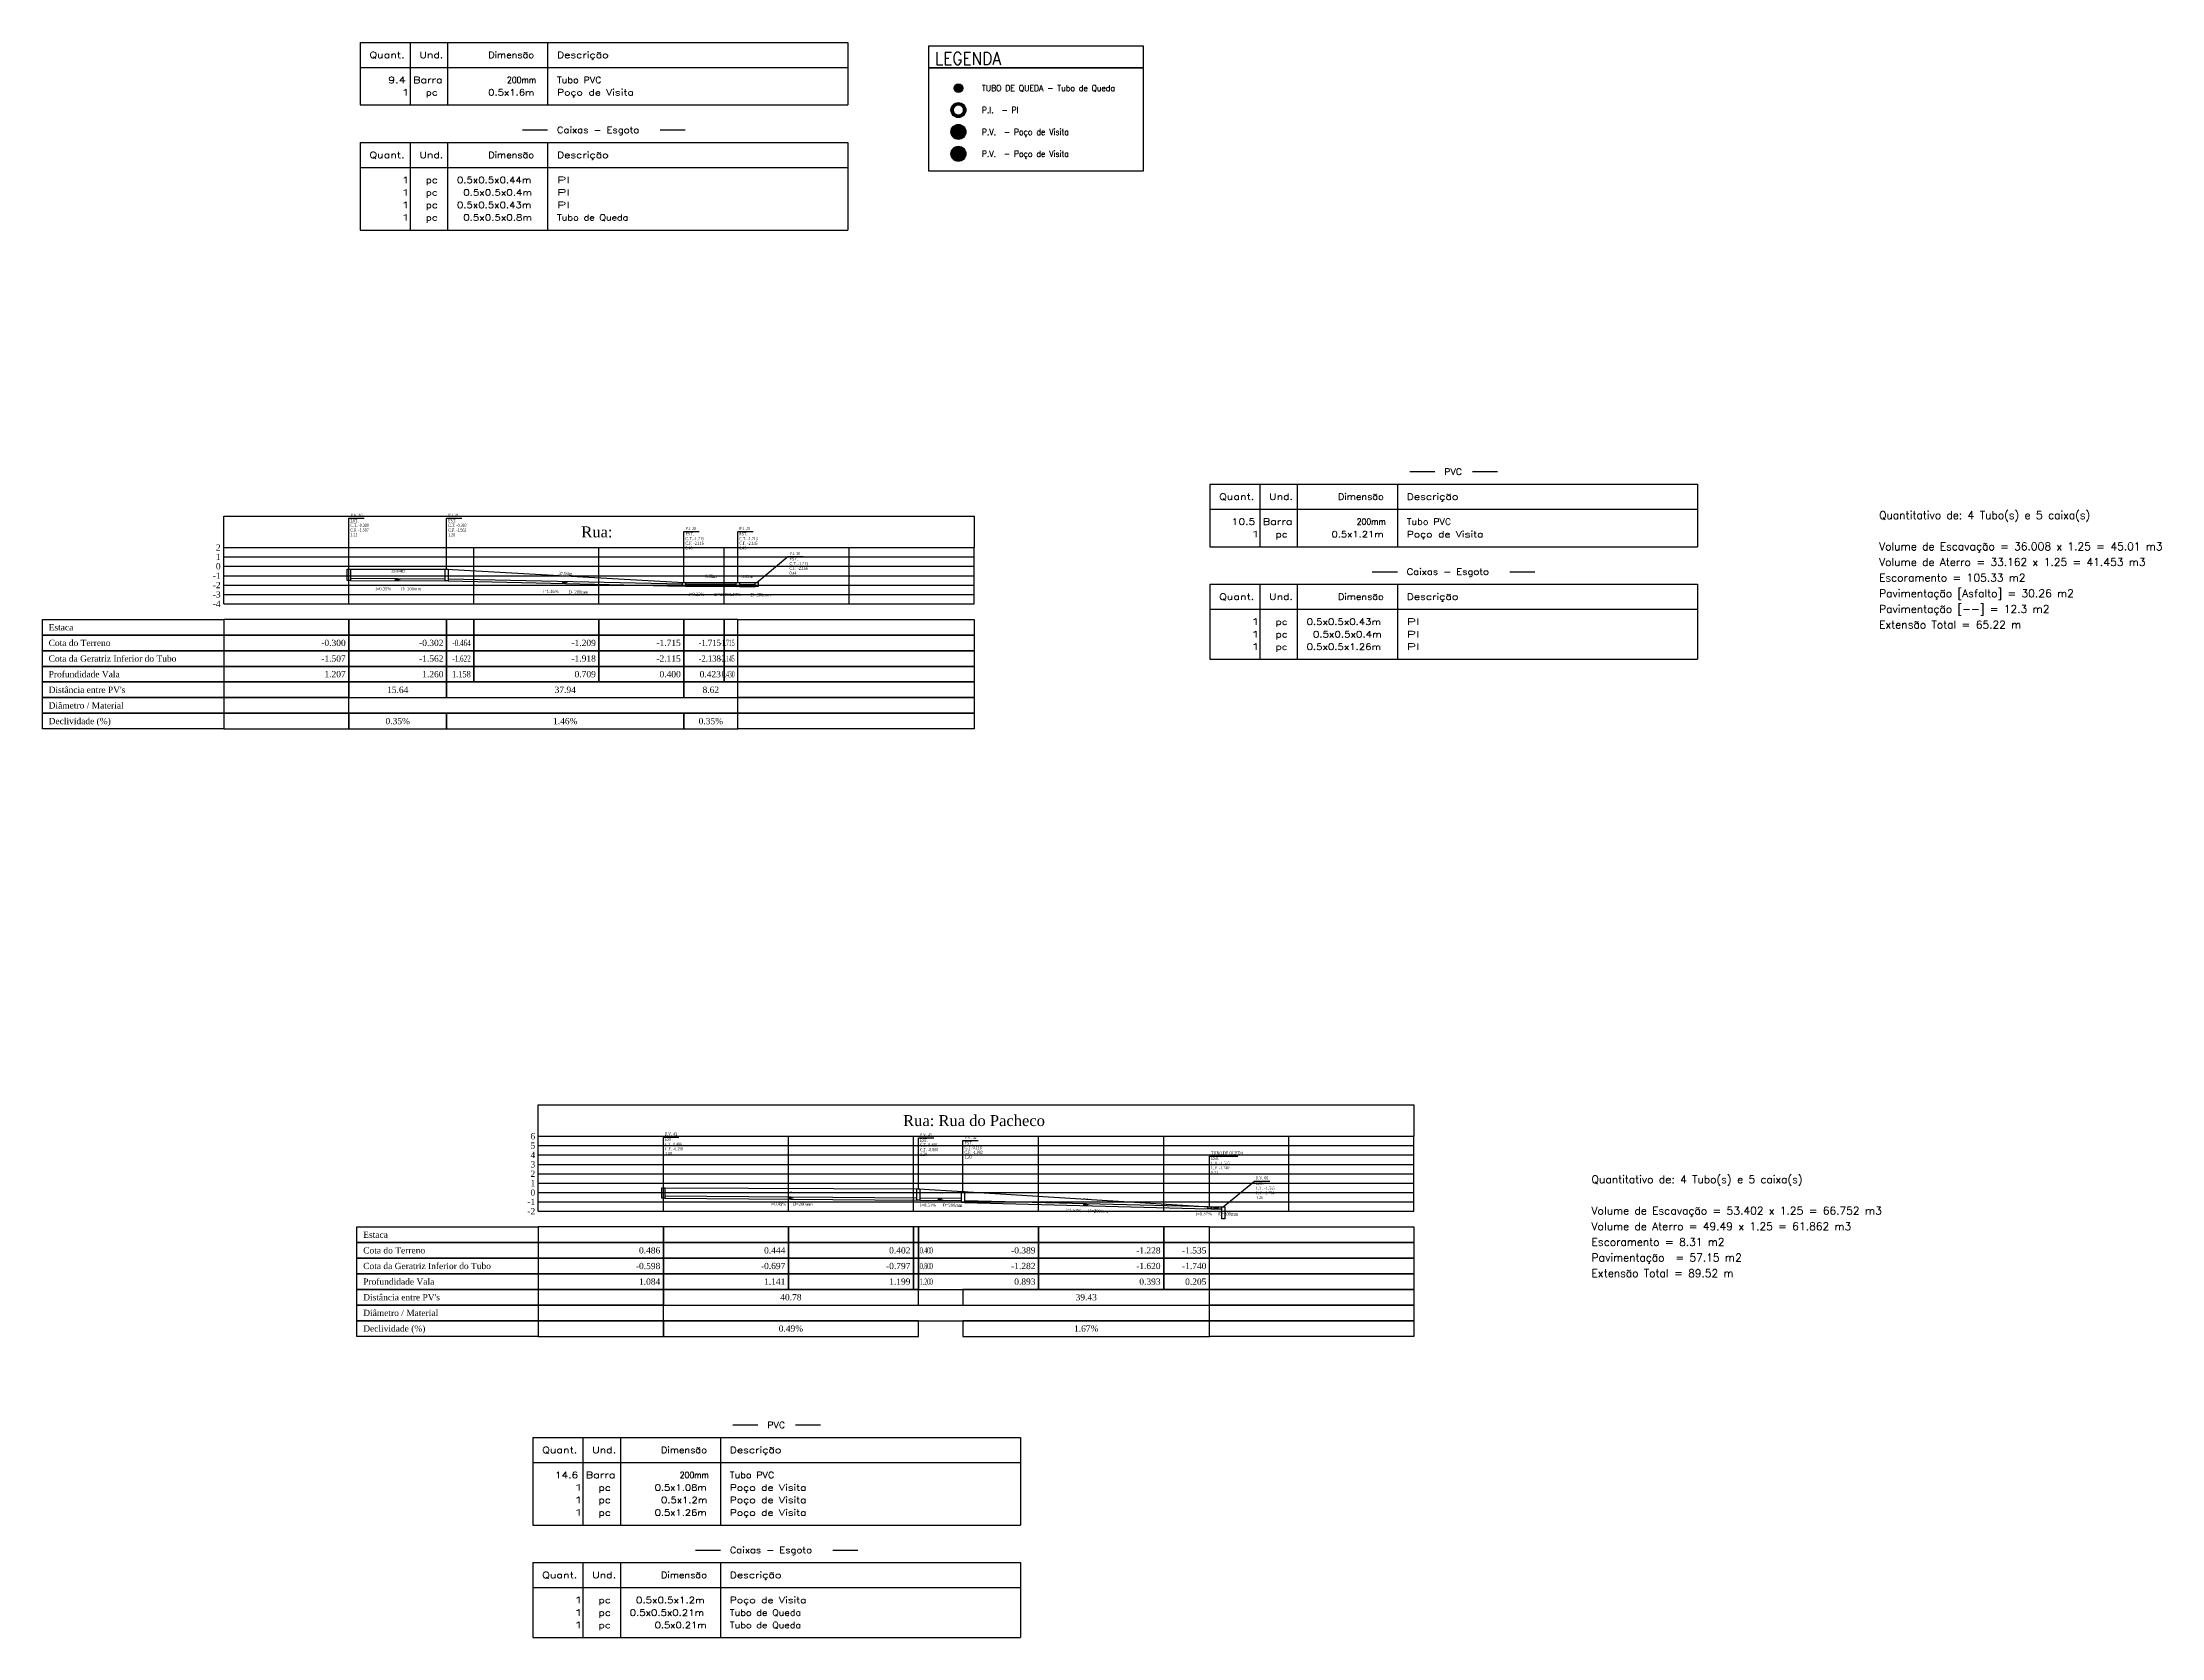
# Model space of a CAD drawing. Extents: x -44 to 14114764, y -20 to 289527804.
# Drawn here: x 359232.8 to 359571.6, y 7350308.8 to 7350563.8 of the extents above; entities that cross this region are included whole.
import ezdxf
from ezdxf.enums import TextEntityAlignment as Align

# ---------------------------------------------------------------- set-up
doc = ezdxf.new("R2010")
doc.units = 0
for name, color, linetype in [('LISTAGEM_LINHA', 7, 'Continuous'), ('LISTAGEM_TEXTO', 7, 'Continuous'), ('PONTOS-CAIXAS_U', 1, 'Continuous'), ('PS_IND_COMPRIMENTO', 7, 'Continuous'), ('PS_IND_DIAMETRO', 7, 'Continuous'), ('PS_IND_FLUXO', 3, 'Continuous'), ('PS_IND_INCLINACAO', 7, 'Continuous'), ('PS_LINHA_QUADRO_LEGENDA', 8, 'Continuous'), ('PS_PERFIL_CAIXAS', 7, 'Continuous'), ('PS_PERFIL_COTA_LIN', 7, 'Continuous'), ('PS_PERFIL_COTA_TXT', 5, 'Continuous'), ('PS_PERFIL_GRADE', 8, 'Continuous'), ('PS_PERFIL_TERRENO', 3, 'Continuous'), ('PS_PERFIL_TITULOS', 5, 'Continuous'), ('PS_PERFIL_TUBO', 7, 'Continuous'), ('PS_PONTOS_IDENTIFICACAO_LIN', 7, 'Continuous'), ('PS_PONTOS_IDENTIFICACAO_TXT', 7, 'Continuous'), ('PS_TEXTO_QUADRO_LEGENDA', 7, 'Continuous')]:
    doc.layers.add(name, color=color, linetype=linetype)
doc.layers.get('0').off()
doc.layers.get('0').freeze()
doc.styles.add('ROMANS', font='ROMANS.shx', dxfattribs={"height": 2})
doc.styles.get("Standard").update_dxf_attribs({"font": 'times.ttf'})

# ---------------------------------------------------------------- blocks, each defined once
blk = doc.blocks.new('*U1886', base_point=(9709.606, 9361.717))
at = {"const_width": 0.14, "flags": 128}
blk.add_lwpolyline([(9709.536, 9361.717, 1), (9709.676, 9361.717, 1)], format="xyb", close=True, dxfattribs=at)
blk.add_circle((9709.606, 9361.717), 0.14)
blk = doc.blocks.new('*U1427', base_point=(9679.184, 9377.793))
at = {"const_width": 0.1, "flags": 128}
blk.add_lwpolyline([(9678.994, 9377.793, 1), (9679.374, 9377.793, 1)], format="xyb", close=True, dxfattribs=at)
blk.add_circle((9679.184, 9377.793), 0.24)
blk = doc.blocks.new('*U856', base_point=(9690.446, 9362.01))
at = {"const_width": 0.24, "flags": 128}
blk.add_lwpolyline([(9690.326, 9362.01, 1), (9690.566, 9362.01, 1)], format="xyb", close=True, dxfattribs=at)
blk.add_circle((9690.446, 9362.01), 0.24)
blk = doc.blocks.new('*U852', base_point=(9690.446, 9362.01))
at = {"const_width": 0.24, "flags": 128}
blk.add_lwpolyline([(9690.326, 9362.01, 1), (9690.566, 9362.01, 1)], format="xyb", close=True, dxfattribs=at)
blk.add_circle((9690.446, 9362.01), 0.24)
blk = doc.blocks.new('*U1900')
at = {"layer": 'PS_PERFIL_GRADE', "linetype": 'Continuous'}
for p, q in [((0, 0), (0, 9)), ((0, 9), (120, 9)), ((0, 7.5), (120, 7.5)), ((20, 0), (20, 9)), ((40, 0), (40, 9)), ((60, 0), (60, 9)), ((80, 0), (80, 9)), ((100, 0), (100, 9)), ((120, 0), (120, 9)), ((0, 6), (120, 6)), ((0, 4.5), (120, 4.5)), ((0, 3), (120, 3)), ((0, 1.5), (120, 1.5)), ((0, 0), (120, 0))]:
    blk.add_line(p, q, dxfattribs=at)
blk.add_lwpolyline([(0, 9), (0, 14), (120, 14), (120, 9)], dxfattribs=at)
at = {"layer": 'PS_PERFIL_GRADE'}
for s, p in [('2', (-0.5, 9)), ('1', (-0.5, 7.5)), ('-1', (-0.5, 4.5)), ('-2', (-0.5, 3)), ('0', (-0.5, 6)), ('-3', (-0.5, 1.5)), ('-4', (-0.5, 0))]:
    blk.add_text(s, height=1, dxfattribs=at).set_placement(p, align=Align.MIDDLE_RIGHT)
blk = doc.blocks.new('*U1904')
at = {"layer": 'PS_PERFIL_GRADE', "linetype": 'Continuous'}
for p, q in [((0, 0), (0, 12)), ((0, 12), (140, 12)), ((0, 10.5), (140, 10.5)), ((20, 0), (20, 12)), ((40, 0), (40, 12)), ((60, 0), (60, 12)), ((80, 0), (80, 12)), ((100, 0), (100, 12)), ((120, 0), (120, 12)), ((140, 0), (140, 12)), ((0, 9), (140, 9)), ((0, 7.5), (140, 7.5)), ((0, 6), (140, 6)), ((0, 4.5), (140, 4.5)), ((0, 3), (140, 3)), ((0, 1.5), (140, 1.5)), ((0, 0), (140, 0))]:
    blk.add_line(p, q, dxfattribs=at)
blk.add_lwpolyline([(0, 12), (0, 17), (140, 17), (140, 12)], dxfattribs=at)
at = {"layer": 'PS_PERFIL_GRADE'}
for s, p in [('6', (-0.5, 12)), ('5', (-0.5, 10.5)), ('4', (-0.5, 9)), ('3', (-0.5, 7.5)), ('0', (-0.5, 3)), ('2', (-0.5, 6)), ('1', (-0.5, 4.5)), ('-1', (-0.5, 1.5)), ('-2', (-0.5, 0))]:
    blk.add_text(s, height=1, dxfattribs=at).set_placement(p, align=Align.MIDDLE_RIGHT)

msp = doc.modelspace()

# ---------------------------------------------------------------- linework, layer by layer
at = {"layer": 'LISTAGEM_LINHA'}
for p, q in [((359283.562, 7350563.836), (359361.562, 7350563.836)), ((359283.562, 7350563.836), (359283.562, 7350553.836)), ((359291.562, 7350563.836), (359291.562, 7350553.836)), ((359297.562, 7350563.836), (359297.562, 7350553.836)), ((359313.562, 7350563.836), (359313.562, 7350553.836)), ((359361.562, 7350563.836), (359361.562, 7350553.836)), ((359283.562, 7350559.836), (359361.562, 7350559.836)), ((359283.562, 7350553.836), (359361.562, 7350553.836)), ((359309.562, 7350549.836), (359313.562, 7350549.836)), ((359331.562, 7350549.836), (359335.562, 7350549.836)), ((359283.562, 7350547.836), (359361.562, 7350547.836)), ((359283.562, 7350547.836), (359283.562, 7350533.836)), ((359291.562, 7350547.836), (359291.562, 7350533.836)), ((359297.562, 7350547.836), (359297.562, 7350533.836)), ((359313.562, 7350547.836), (359313.562, 7350533.836)), ((359361.562, 7350547.836), (359361.562, 7350533.836)), ((359283.562, 7350543.836), (359361.562, 7350543.836)), ((359283.562, 7350533.836), (359361.562, 7350533.836)), ((359451.433, 7350495.195), (359455.433, 7350495.195)), ((359461.433, 7350495.195), (359465.433, 7350495.195)), ((359419.433, 7350493.195), (359497.433, 7350493.195)), ((359419.433, 7350493.195), (359419.433, 7350483.195)), ((359427.433, 7350493.195), (359427.433, 7350483.195)), ((359433.433, 7350493.195), (359433.433, 7350483.195)), ((359449.433, 7350493.195), (359449.433, 7350483.195)), ((359497.433, 7350493.195), (359497.433, 7350483.195)), ((359419.433, 7350489.195), (359497.433, 7350489.195)), ((359419.433, 7350483.195), (359497.433, 7350483.195)), ((359419.433, 7350477.195), (359497.433, 7350477.195)), ((359419.433, 7350477.195), (359419.433, 7350465.195)), ((359427.433, 7350477.195), (359427.433, 7350465.195)), ((359433.433, 7350477.195), (359433.433, 7350465.195)), ((359445.433, 7350479.195), (359449.433, 7350479.195)), ((359449.433, 7350477.195), (359449.433, 7350465.195)), ((359467.433, 7350479.195), (359471.433, 7350479.195)), ((359497.433, 7350477.195), (359497.433, 7350465.195)), ((359419.433, 7350473.195), (359497.433, 7350473.195)), ((359419.433, 7350465.195), (359497.433, 7350465.195)), ((359343.187, 7350342.76), (359347.187, 7350342.76)), ((359353.187, 7350342.76), (359357.187, 7350342.76)), ((359311.187, 7350340.76), (359389.187, 7350340.76)), ((359311.187, 7350340.76), (359311.187, 7350326.76)), ((359319.187, 7350340.76), (359319.187, 7350326.76)), ((359325.187, 7350340.76), (359325.187, 7350326.76)), ((359341.187, 7350340.76), (359341.187, 7350326.76)), ((359389.187, 7350340.76), (359389.187, 7350326.76)), ((359311.187, 7350336.76), (359389.187, 7350336.76)), ((359311.187, 7350326.76), (359389.187, 7350326.76)), ((359337.187, 7350322.76), (359341.187, 7350322.76)), ((359359.187, 7350322.76), (359363.187, 7350322.76)), ((359311.187, 7350320.76), (359389.187, 7350320.76)), ((359311.187, 7350320.76), (359311.187, 7350308.76)), ((359319.187, 7350320.76), (359319.187, 7350308.76)), ((359325.187, 7350320.76), (359325.187, 7350308.76)), ((359341.187, 7350320.76), (359341.187, 7350308.76)), ((359389.187, 7350320.76), (359389.187, 7350308.76)), ((359311.187, 7350316.76), (359389.187, 7350316.76)), ((359311.187, 7350308.76), (359389.187, 7350308.76))]:
    msp.add_line(p, q, dxfattribs=at)
at = {"layer": 'PS_IND_FLUXO'}
for points in [[(359289.089, 7350477.915, 0.5, 0, 0), (359290.089, 7350477.91, 0, 0, 0)], [(359315.879, 7350477.467, 0.5, 0, 0), (359316.879, 7350477.445, 0, 0, 0)], [(359339.16, 7350477.021, 0.5, 0, 0), (359340.16, 7350477.016, 0, 0, 0)], [(359344.981, 7350476.989, 0.5, 0, 0), (359345.981, 7350476.981, 0, 0, 0)], [(359351.96, 7350379.038, 0.5, 0, 0), (359352.96, 7350379.03, 0, 0, 0)], [(359375.91, 7350378.86, 0.5, 0, 0), (359376.909, 7350378.852, 0, 0, 0)], [(359399.185, 7350377.979, 0.5, 0, 0), (359400.185, 7350377.954, 0, 0, 0)], [(359419.996, 7350377.47, 0.5, 0, 0), (359420.996, 7350377.463, 0, 0, 0)]]:
    msp.add_lwpolyline(points, format="xyseb", dxfattribs=at)
at = {"layer": 'PS_LINHA_QUADRO_LEGENDA'}
for points in [[(359374.497, 7350563.27), (359408.768, 7350563.27), (359408.768, 7350543.27), (359374.497, 7350543.27)], [(359374.497, 7350559.77), (359408.768, 7350559.77)]]:
    msp.add_lwpolyline(points, close=True, dxfattribs=at)
at = {"layer": 'PS_PERFIL_CAIXAS', "linetype": 'Continuous'}
for points in [[(359281.52, 7350479.614), (359282.02, 7350479.614), (359282.02, 7350477.803), (359281.52, 7350477.803)], [(359297.157, 7350479.611), (359297.657, 7350479.611), (359297.657, 7350477.721), (359297.157, 7350477.721)], [(359335.101, 7350477.491), (359335.601, 7350477.491), (359335.601, 7350476.891), (359335.101, 7350476.891)], [(359343.719, 7350477.491), (359344.219, 7350477.491), (359344.219, 7350476.846), (359343.719, 7350476.846)], [(359346.743, 7350477.494), (359347.243, 7350477.494), (359347.243, 7350476.83), (359346.743, 7350476.83)], [(359331.822, 7350380.662), (359332.322, 7350380.662), (359332.322, 7350379.035), (359331.822, 7350379.035)], [(359372.598, 7350380.533), (359373.098, 7350380.533), (359373.098, 7350378.733), (359372.598, 7350378.733)], [(359379.721, 7350380.11), (359380.221, 7350380.11), (359380.221, 7350378.31), (359379.721, 7350378.31)], [(359419.149, 7350377.63), (359419.649, 7350377.63), (359419.649, 7350377.323), (359419.149, 7350377.323)], [(359421.343, 7350377.63), (359421.843, 7350377.63), (359421.843, 7350375.742), (359421.343, 7350375.742)]]:
    msp.add_lwpolyline(points, close=True, dxfattribs=at)
at = {"layer": 'PS_PERFIL_COTA_LIN', "linetype": 'Continuous'}
for points in [[(359261.77, 7350471.564), (359261.77, 7350469.064), (359232.77, 7350469.064), (359232.77, 7350471.564)], [(359261.77, 7350471.564), (359261.77, 7350469.064), (359281.77, 7350469.064), (359281.77, 7350471.564)], [(359281.77, 7350471.564), (359281.77, 7350469.064), (359297.407, 7350469.064), (359297.407, 7350471.564)], [(359297.407, 7350471.564), (359297.407, 7350469.064), (359301.77, 7350469.064), (359301.77, 7350471.564)], [(359301.77, 7350471.564), (359301.77, 7350469.064), (359321.77, 7350469.064), (359321.77, 7350471.564)], [(359321.77, 7350471.564), (359321.77, 7350469.064), (359335.351, 7350469.064), (359335.351, 7350471.564)], [(359335.351, 7350471.564), (359335.351, 7350469.064), (359341.77, 7350469.064), (359341.77, 7350471.564)], [(359341.77, 7350471.564), (359341.77, 7350469.064), (359343.969, 7350469.064), (359343.969, 7350471.564)], [(359381.77, 7350471.564), (359381.77, 7350469.064), (359343.969, 7350469.064), (359343.969, 7350471.564)], [(359261.77, 7350469.064), (359261.77, 7350466.564), (359232.77, 7350466.564), (359232.77, 7350469.064)], [(359261.77, 7350466.564), (359261.77, 7350464.064), (359232.77, 7350464.064), (359232.77, 7350466.564)], [(359261.77, 7350469.064), (359261.77, 7350466.564), (359281.77, 7350466.564), (359281.77, 7350469.064)], [(359261.77, 7350466.564), (359261.77, 7350464.064), (359281.77, 7350464.064), (359281.77, 7350466.564)], [(359281.77, 7350469.064), (359281.77, 7350466.564), (359297.407, 7350466.564), (359297.407, 7350469.064)], [(359281.77, 7350466.564), (359281.77, 7350464.064), (359297.407, 7350464.064), (359297.407, 7350466.564)], [(359297.407, 7350469.064), (359297.407, 7350466.564), (359301.77, 7350466.564), (359301.77, 7350469.064)], [(359297.407, 7350466.564), (359297.407, 7350464.064), (359301.77, 7350464.064), (359301.77, 7350466.564)], [(359301.77, 7350469.064), (359301.77, 7350466.564), (359321.77, 7350466.564), (359321.77, 7350469.064)], [(359301.77, 7350466.564), (359301.77, 7350464.064), (359321.77, 7350464.064), (359321.77, 7350466.564)], [(359321.77, 7350469.064), (359321.77, 7350466.564), (359335.351, 7350466.564), (359335.351, 7350469.064)], [(359321.77, 7350466.564), (359321.77, 7350464.064), (359335.351, 7350464.064), (359335.351, 7350466.564)], [(359335.351, 7350469.064), (359335.351, 7350466.564), (359341.77, 7350466.564), (359341.77, 7350469.064)], [(359335.351, 7350466.564), (359335.351, 7350464.064), (359341.77, 7350464.064), (359341.77, 7350466.564)], [(359341.77, 7350469.064), (359341.77, 7350466.564), (359343.969, 7350466.564), (359343.969, 7350469.064)], [(359341.77, 7350466.564), (359341.77, 7350464.064), (359343.969, 7350464.064), (359343.969, 7350466.564)], [(359381.77, 7350469.064), (359381.77, 7350466.564), (359343.969, 7350466.564), (359343.969, 7350469.064)], [(359381.77, 7350466.564), (359381.77, 7350464.064), (359343.969, 7350464.064), (359343.969, 7350466.564)], [(359261.77, 7350464.064), (359261.77, 7350461.564), (359232.77, 7350461.564), (359232.77, 7350464.064)], [(359261.77, 7350464.064), (359261.77, 7350461.564), (359281.77, 7350461.564), (359281.77, 7350464.064)], [(359281.77, 7350464.064), (359281.77, 7350461.564), (359297.407, 7350461.564), (359297.407, 7350464.064)], [(359297.407, 7350464.064), (359297.407, 7350461.564), (359301.77, 7350461.564), (359301.77, 7350464.064)], [(359301.77, 7350464.064), (359301.77, 7350461.564), (359321.77, 7350461.564), (359321.77, 7350464.064)], [(359321.77, 7350464.064), (359321.77, 7350461.564), (359335.351, 7350461.564), (359335.351, 7350464.064)], [(359335.351, 7350464.064), (359335.351, 7350461.564), (359341.77, 7350461.564), (359341.77, 7350464.064)], [(359341.77, 7350464.064), (359341.77, 7350461.564), (359343.969, 7350461.564), (359343.969, 7350464.064)], [(359381.77, 7350464.064), (359381.77, 7350461.564), (359343.969, 7350461.564), (359343.969, 7350464.064)], [(359261.77, 7350461.564), (359261.77, 7350459.064), (359232.77, 7350459.064), (359232.77, 7350461.564)], [(359261.77, 7350461.564), (359261.77, 7350459.064), (359281.77, 7350459.064), (359281.77, 7350461.564)], [(359281.77, 7350461.564), (359281.77, 7350459.064), (359297.407, 7350459.064), (359297.407, 7350461.564)], [(359297.407, 7350461.564), (359297.407, 7350459.064), (359335.351, 7350459.064), (359335.351, 7350461.564)], [(359335.351, 7350461.564), (359335.351, 7350459.064), (359343.969, 7350459.064), (359343.969, 7350461.564)], [(359381.77, 7350461.564), (359381.77, 7350459.064), (359343.969, 7350459.064), (359343.969, 7350461.564)], [(359261.77, 7350459.064), (359261.77, 7350456.564), (359232.77, 7350456.564), (359232.77, 7350459.064)], [(359261.77, 7350456.564), (359261.77, 7350454.064), (359232.77, 7350454.064), (359232.77, 7350456.564)], [(359261.77, 7350459.064), (359261.77, 7350456.564), (359281.77, 7350456.564), (359281.77, 7350459.064)], [(359261.77, 7350456.564), (359261.77, 7350454.064), (359281.77, 7350454.064), (359281.77, 7350456.564)], [(359281.77, 7350456.564), (359281.77, 7350454.064), (359297.407, 7350454.064), (359297.407, 7350456.564)], [(359297.407, 7350456.564), (359297.407, 7350454.064), (359335.351, 7350454.064), (359335.351, 7350456.564)], [(359335.351, 7350456.564), (359335.351, 7350454.064), (359343.969, 7350454.064), (359343.969, 7350456.564)], [(359381.77, 7350459.064), (359381.77, 7350456.564), (359343.969, 7350456.564), (359343.969, 7350459.064)], [(359381.77, 7350456.564), (359381.77, 7350454.064), (359343.969, 7350454.064), (359343.969, 7350456.564)], [(359312.072, 7350374.433), (359312.072, 7350371.933), (359283.072, 7350371.933), (359283.072, 7350374.433)], [(359312.072, 7350371.933), (359312.072, 7350369.433), (359283.072, 7350369.433), (359283.072, 7350371.933)], [(359312.072, 7350374.433), (359312.072, 7350371.933), (359332.072, 7350371.933), (359332.072, 7350374.433)], [(359312.072, 7350371.933), (359312.072, 7350369.433), (359332.072, 7350369.433), (359332.072, 7350371.933)], [(359332.072, 7350374.433), (359332.072, 7350371.933), (359352.072, 7350371.933), (359352.072, 7350374.433)], [(359332.072, 7350371.933), (359332.072, 7350369.433), (359352.072, 7350369.433), (359352.072, 7350371.933)], [(359352.072, 7350374.433), (359352.072, 7350371.933), (359372.072, 7350371.933), (359372.072, 7350374.433)], [(359352.072, 7350371.933), (359352.072, 7350369.433), (359372.072, 7350369.433), (359372.072, 7350371.933)], [(359372.072, 7350374.433), (359372.072, 7350371.933), (359372.848, 7350371.933), (359372.848, 7350374.433)], [(359372.072, 7350371.933), (359372.072, 7350369.433), (359372.848, 7350369.433), (359372.848, 7350371.933)], [(359372.848, 7350374.433), (359372.848, 7350371.933), (359392.072, 7350371.933), (359392.072, 7350374.433)], [(359372.848, 7350371.933), (359372.848, 7350369.433), (359392.072, 7350369.433), (359392.072, 7350371.933)], [(359392.072, 7350374.433), (359392.072, 7350371.933), (359412.072, 7350371.933), (359412.072, 7350374.433)], [(359392.072, 7350371.933), (359392.072, 7350369.433), (359412.072, 7350369.433), (359412.072, 7350371.933)], [(359412.072, 7350374.433), (359412.072, 7350371.933), (359419.399, 7350371.933), (359419.399, 7350374.433)], [(359412.072, 7350371.933), (359412.072, 7350369.433), (359419.399, 7350369.433), (359419.399, 7350371.933)], [(359452.072, 7350374.433), (359452.072, 7350371.933), (359419.399, 7350371.933), (359419.399, 7350374.433)], [(359452.072, 7350371.933), (359452.072, 7350369.433), (359419.399, 7350369.433), (359419.399, 7350371.933)], [(359312.072, 7350369.433), (359312.072, 7350366.933), (359283.072, 7350366.933), (359283.072, 7350369.433)], [(359312.072, 7350369.433), (359312.072, 7350366.933), (359332.072, 7350366.933), (359332.072, 7350369.433)], [(359332.072, 7350369.433), (359332.072, 7350366.933), (359352.072, 7350366.933), (359352.072, 7350369.433)], [(359352.072, 7350369.433), (359352.072, 7350366.933), (359372.072, 7350366.933), (359372.072, 7350369.433)], [(359372.072, 7350369.433), (359372.072, 7350366.933), (359372.848, 7350366.933), (359372.848, 7350369.433)], [(359372.848, 7350369.433), (359372.848, 7350366.933), (359392.072, 7350366.933), (359392.072, 7350369.433)], [(359392.072, 7350369.433), (359392.072, 7350366.933), (359412.072, 7350366.933), (359412.072, 7350369.433)], [(359412.072, 7350369.433), (359412.072, 7350366.933), (359419.399, 7350366.933), (359419.399, 7350369.433)], [(359452.072, 7350369.433), (359452.072, 7350366.933), (359419.399, 7350366.933), (359419.399, 7350369.433)], [(359312.072, 7350366.933), (359312.072, 7350364.433), (359283.072, 7350364.433), (359283.072, 7350366.933)], [(359312.072, 7350366.933), (359312.072, 7350364.433), (359332.072, 7350364.433), (359332.072, 7350366.933)], [(359332.072, 7350366.933), (359332.072, 7350364.433), (359352.072, 7350364.433), (359352.072, 7350366.933)], [(359352.072, 7350366.933), (359352.072, 7350364.433), (359372.072, 7350364.433), (359372.072, 7350366.933)], [(359372.072, 7350366.933), (359372.072, 7350364.433), (359372.848, 7350364.433), (359372.848, 7350366.933)], [(359372.848, 7350366.933), (359372.848, 7350364.433), (359392.072, 7350364.433), (359392.072, 7350366.933)], [(359392.072, 7350366.933), (359392.072, 7350364.433), (359412.072, 7350364.433), (359412.072, 7350366.933)], [(359412.072, 7350366.933), (359412.072, 7350364.433), (359419.399, 7350364.433), (359419.399, 7350366.933)], [(359452.072, 7350366.933), (359452.072, 7350364.433), (359419.399, 7350364.433), (359419.399, 7350366.933)], [(359312.072, 7350364.433), (359312.072, 7350361.933), (359283.072, 7350361.933), (359283.072, 7350364.433)], [(359312.072, 7350361.933), (359312.072, 7350359.433), (359283.072, 7350359.433), (359283.072, 7350361.933)], [(359312.072, 7350364.433), (359312.072, 7350361.933), (359332.072, 7350361.933), (359332.072, 7350364.433)], [(359312.072, 7350361.933), (359312.072, 7350359.433), (359332.072, 7350359.433), (359332.072, 7350361.933)], [(359332.072, 7350364.433), (359332.072, 7350361.933), (359372.848, 7350361.933), (359372.848, 7350364.433)], [(359379.971, 7350364.433), (359379.971, 7350361.933), (359419.399, 7350361.933), (359419.399, 7350364.433)], [(359452.072, 7350364.433), (359452.072, 7350361.933), (359419.399, 7350361.933), (359419.399, 7350364.433)], [(359452.072, 7350361.933), (359452.072, 7350359.433), (359419.399, 7350359.433), (359419.399, 7350361.933)], [(359312.072, 7350359.433), (359312.072, 7350356.933), (359283.072, 7350356.933), (359283.072, 7350359.433)], [(359312.072, 7350359.433), (359312.072, 7350356.933), (359332.072, 7350356.933), (359332.072, 7350359.433)], [(359332.072, 7350359.433), (359332.072, 7350356.933), (359372.848, 7350356.933), (359372.848, 7350359.433)], [(359379.971, 7350359.433), (359379.971, 7350356.933), (359419.399, 7350356.933), (359419.399, 7350359.433)], [(359452.072, 7350359.433), (359452.072, 7350356.933), (359419.399, 7350356.933), (359419.399, 7350359.433)]]:
    msp.add_lwpolyline(points, close=True, dxfattribs=at)
for points in [[(359281.77, 7350461.564), (359297.407, 7350461.564)], [(359301.77, 7350461.564), (359321.77, 7350461.564)], [(359321.77, 7350461.564), (359335.351, 7350461.564)], [(359341.77, 7350461.564), (359343.969, 7350461.564)], [(359261.77, 7350459.064), (359281.77, 7350459.064)], [(359261.77, 7350456.564), (359281.77, 7350456.564)], [(359281.77, 7350459.064), (359297.407, 7350459.064)], [(359281.77, 7350459.064), (359297.407, 7350459.064)], [(359281.77, 7350456.564), (359297.407, 7350456.564)], [(359281.77, 7350456.564), (359297.407, 7350456.564)], [(359297.407, 7350459.064), (359301.77, 7350459.064)], [(359297.407, 7350456.564), (359301.77, 7350456.564)], [(359301.77, 7350459.064), (359321.77, 7350459.064)], [(359301.77, 7350459.064), (359321.77, 7350459.064)], [(359301.77, 7350456.564), (359321.77, 7350456.564)], [(359301.77, 7350456.564), (359321.77, 7350456.564)], [(359321.77, 7350459.064), (359335.351, 7350459.064)], [(359321.77, 7350459.064), (359335.351, 7350459.064)], [(359321.77, 7350456.564), (359335.351, 7350456.564)], [(359321.77, 7350456.564), (359335.351, 7350456.564)], [(359335.351, 7350459.064), (359341.77, 7350459.064)], [(359335.351, 7350456.564), (359341.77, 7350456.564)], [(359341.77, 7350459.064), (359343.969, 7350459.064)], [(359341.77, 7350459.064), (359343.969, 7350459.064)], [(359341.77, 7350456.564), (359343.969, 7350456.564)], [(359341.77, 7350456.564), (359343.969, 7350456.564)], [(359281.77, 7350454.064), (359297.407, 7350454.064)], [(359301.77, 7350454.064), (359321.77, 7350454.064)], [(359321.77, 7350454.064), (359335.351, 7350454.064)], [(359341.77, 7350454.064), (359343.969, 7350454.064)], [(359312.072, 7350361.933), (359332.072, 7350361.933)], [(359332.072, 7350364.433), (359352.072, 7350364.433)], [(359332.072, 7350361.933), (359352.072, 7350361.933)], [(359332.072, 7350361.933), (359352.072, 7350361.933)], [(359352.072, 7350364.433), (359372.072, 7350364.433)], [(359352.072, 7350361.933), (359372.072, 7350361.933)], [(359352.072, 7350361.933), (359372.072, 7350361.933)], [(359372.072, 7350364.433), (359372.848, 7350364.433)], [(359372.072, 7350361.933), (359372.848, 7350361.933)], [(359372.072, 7350361.933), (359372.848, 7350361.933)], [(359372.848, 7350361.933), (359392.072, 7350361.933)], [(359392.072, 7350364.433), (359412.072, 7350364.433)], [(359392.072, 7350361.933), (359412.072, 7350361.933)], [(359392.072, 7350361.933), (359412.072, 7350361.933)], [(359412.072, 7350364.433), (359419.399, 7350364.433)], [(359412.072, 7350361.933), (359419.399, 7350361.933)], [(359412.072, 7350361.933), (359419.399, 7350361.933)], [(359312.072, 7350359.433), (359332.072, 7350359.433)], [(359332.072, 7350359.433), (359352.072, 7350359.433)], [(359332.072, 7350359.433), (359352.072, 7350359.433)], [(359352.072, 7350359.433), (359372.072, 7350359.433)], [(359352.072, 7350359.433), (359372.072, 7350359.433)], [(359372.072, 7350359.433), (359372.848, 7350359.433)], [(359372.072, 7350359.433), (359372.848, 7350359.433)], [(359372.848, 7350359.433), (359392.072, 7350359.433)], [(359392.072, 7350359.433), (359412.072, 7350359.433)], [(359392.072, 7350359.433), (359412.072, 7350359.433)], [(359412.072, 7350359.433), (359419.399, 7350359.433)], [(359412.072, 7350359.433), (359419.399, 7350359.433)], [(359332.072, 7350356.933), (359352.072, 7350356.933)], [(359352.072, 7350356.933), (359372.072, 7350356.933)], [(359372.072, 7350356.933), (359372.848, 7350356.933)], [(359392.072, 7350356.933), (359412.072, 7350356.933)], [(359412.072, 7350356.933), (359419.399, 7350356.933)]]:
    msp.add_lwpolyline(points, dxfattribs=at)
at = {"layer": 'PS_PERFIL_TERRENO', "linetype": 'Continuous'}
for points in [[(359281.77, 7350479.614), (359297.407, 7350479.611), (359335.351, 7350477.491), (359343.969, 7350477.491), (359346.993, 7350477.494)], [(359332.072, 7350380.662), (359372.848, 7350380.533), (359379.971, 7350380.11), (359419.399, 7350377.63), (359421.593, 7350377.63)]]:
    msp.add_lwpolyline(points, dxfattribs=at)
at = {"layer": 'PS_PERFIL_TUBO', "linetype": 'Continuous'}
for points in [[(359282.02, 7350477.803), (359297.157, 7350477.721), (359297.157, 7350478.021), (359282.02, 7350478.103)], [(359297.657, 7350477.721), (359335.101, 7350476.891), (359335.101, 7350477.191), (359297.657, 7350478.021)], [(359335.601, 7350476.891), (359343.719, 7350476.846), (359343.719, 7350477.146), (359335.601, 7350477.191)], [(359344.219, 7350476.846), (359346.743, 7350476.824), (359346.743, 7350477.124), (359344.219, 7350477.146)], [(359332.322, 7350379.035), (359372.598, 7350378.733), (359372.598, 7350379.033), (359332.322, 7350379.335)], [(359373.098, 7350378.733), (359379.721, 7350378.679), (359379.721, 7350378.979), (359373.098, 7350379.033)], [(359380.221, 7350378.31), (359419.149, 7350377.323), (359419.149, 7350377.623), (359380.221, 7350378.61)], [(359419.649, 7350377.323), (359421.343, 7350377.311), (359421.343, 7350377.611), (359419.649, 7350377.623)]]:
    msp.add_lwpolyline(points, close=True, dxfattribs=at)
at = {"layer": 'PS_PONTOS_IDENTIFICACAO_LIN', "linetype": 'Continuous'}
for points in [[(359281.77, 7350479.614), (359281.77, 7350487.739), (359284.22, 7350487.739)], [(359297.407, 7350479.611), (359297.407, 7350487.736), (359299.857, 7350487.736)], [(359335.351, 7350477.491), (359335.351, 7350485.616), (359337.801, 7350485.616)], [(359343.969, 7350477.491), (359343.969, 7350485.616), (359346.419, 7350485.616)], [(359346.993, 7350477.494), (359351.993, 7350481.619), (359354.443, 7350481.619)], [(359332.072, 7350380.662), (359332.072, 7350388.787), (359334.522, 7350388.787)], [(359372.848, 7350380.533), (359372.848, 7350388.658), (359375.298, 7350388.658)], [(359379.971, 7350380.11), (359379.971, 7350388.235), (359382.421, 7350388.235)], [(359419.399, 7350377.63), (359419.399, 7350385.755), (359423.949, 7350385.755)], [(359421.593, 7350377.63), (359426.593, 7350381.755), (359429.043, 7350381.755)]]:
    msp.add_lwpolyline(points, dxfattribs=at)

# ---------------------------------------------------------------- block references
at = {"layer": 'PONTOS-CAIXAS_U', "xscale": 5, "yscale": 5, "zscale": 5}
for name, p in [('*U1886', (359379.247, 7350556.52)), ('*U1427', (359379.247, 7350553.02)), ('*U856', (359379.247, 7350549.52)), ('*U852', (359379.247, 7350546.02))]:
    msp.add_blockref(name, p, dxfattribs=at)
at = {"layer": 'PS_PERFIL_GRADE'}
for name, p in [('*U1900', (359261.77, 7350474.064)), ('*U1904', (359312.072, 7350376.933))]:
    msp.add_blockref(name, p, dxfattribs=at)

# ---------------------------------------------------------------- texts
at = {"layer": 'LISTAGEM_TEXTO', "style": 'ROMANS'}
for s, width, p in [('Quant.', 1.298969, (359285.062, 7350561.336)), ('Und.', 1.272727, (359293.062, 7350561.336)), ('Dimensão', 1.135135, (359304.062, 7350561.336)), ('Descrição', 1.277027, (359315.062, 7350561.336)), ('9.4', 1.3125, (359288.062, 7350557.336)), ('Barra', 1.296296, (359292.062, 7350557.336)), ('200mm', 0.905172, (359307.062, 7350557.336)), ('Tubo PVC', 1.112583, (359315.062, 7350557.336)), ('1', 1.909091, (359290.062, 7350555.336)), ('pc', 1.235294, (359294.062, 7350555.336)), ('0.5x1.6m', 1.174825, (359304.062, 7350555.336)), ('Poço de Visita', 1.25641, (359315.062, 7350555.336)), ('Caixas - Esgoto', 1.162362, (359315.062, 7350549.336)), ('Quant.', 1.298969, (359285.062, 7350545.336)), ('Und.', 1.272727, (359293.062, 7350545.336)), ('Dimensão', 1.135135, (359304.062, 7350545.336)), ('Descrição', 1.277027, (359315.062, 7350545.336)), ('1', 1.909091, (359290.062, 7350541.336)), ('pc', 1.235294, (359294.062, 7350541.336)), ('0.5x0.5x0.44m', 1.186957, (359299.062, 7350541.336)), ('PI', 1.68, (359315.062, 7350541.336)), ('1', 1.909091, (359290.062, 7350539.336)), ('1', 1.909091, (359290.062, 7350537.336)), ('pc', 1.235294, (359294.062, 7350539.336)), ('pc', 1.235294, (359294.062, 7350537.336)), ('0.5x0.5x0.43m', 1.186957, (359299.062, 7350537.336)), ('0.5x0.5x0.4m', 1.2, (359300.062, 7350539.336)), ('PI', 1.68, (359315.062, 7350539.336)), ('PI', 1.68, (359315.062, 7350537.336)), ('1', 1.909091, (359290.062, 7350535.336)), ('pc', 1.235294, (359294.062, 7350535.336)), ('0.5x0.5x0.8m', 1.2, (359300.062, 7350535.336)), ('Tubo de Queda', 1.114286, (359315.062, 7350535.336)), ('PVC', 1.105263, (359456.933, 7350494.695)), ('Quant.', 1.298969, (359420.933, 7350490.695)), ('Und.', 1.272727, (359428.933, 7350490.695)), ('Dimensão', 1.135135, (359439.933, 7350490.695)), ('Descrição', 1.277027, (359450.933, 7350490.695)), ('10.5', 1.253731, (359422.933, 7350486.695)), ('Barra', 1.296296, (359427.933, 7350486.695)), ('200mm', 0.905172, (359442.933, 7350486.695)), ('Tubo PVC', 1.112583, (359450.933, 7350486.695)), ('1', 1.909091, (359425.933, 7350484.695)), ('pc', 1.235294, (359429.933, 7350484.695)), ('0.5x1.21m', 1.159509, (359438.933, 7350484.695)), ('Poço de Visita', 1.25641, (359450.933, 7350484.695)), ('Caixas - Esgoto', 1.162362, (359450.933, 7350478.695)), ('Quant.', 1.298969, (359420.933, 7350474.695)), ('Und.', 1.272727, (359428.933, 7350474.695)), ('Dimensão', 1.135135, (359439.933, 7350474.695)), ('Descrição', 1.277027, (359450.933, 7350474.695)), ('1', 1.909091, (359425.933, 7350470.695)), ('pc', 1.235294, (359429.933, 7350470.695)), ('0.5x0.5x0.43m', 1.186957, (359434.933, 7350470.695)), ('PI', 1.68, (359450.933, 7350470.695)), ('1', 1.909091, (359425.933, 7350468.695)), ('1', 1.909091, (359425.933, 7350466.695)), ('pc', 1.235294, (359429.933, 7350468.695)), ('pc', 1.235294, (359429.933, 7350466.695)), ('0.5x0.5x1.26m', 1.186957, (359434.933, 7350466.695)), ('0.5x0.5x0.4m', 1.2, (359435.933, 7350468.695)), ('PI', 1.68, (359450.933, 7350468.695)), ('PI', 1.68, (359450.933, 7350466.695)), ('PVC', 1.105263, (359348.687, 7350342.26)), ('Quant.', 1.298969, (359312.687, 7350338.26)), ('Und.', 1.272727, (359320.687, 7350338.26)), ('Dimensão', 1.135135, (359331.687, 7350338.26)), ('Descrição', 1.277027, (359342.687, 7350338.26)), ('14.6', 1.253731, (359314.687, 7350334.26)), ('Barra', 1.296296, (359319.687, 7350334.26)), ('200mm', 0.905172, (359334.687, 7350334.26)), ('Tubo PVC', 1.112583, (359342.687, 7350334.26)), ('1', 1.909091, (359317.687, 7350332.26)), ('1', 1.909091, (359317.687, 7350330.26)), ('pc', 1.235294, (359321.687, 7350332.26)), ('0.5x1.08m', 1.159509, (359330.687, 7350332.26)), ('0.5x1.2m', 1.174825, (359331.687, 7350330.26)), ('Poço de Visita', 1.25641, (359342.687, 7350332.26)), ('Poço de Visita', 1.25641, (359342.687, 7350330.26)), ('1', 1.909091, (359317.687, 7350328.26)), ('pc', 1.235294, (359321.687, 7350330.26)), ('pc', 1.235294, (359321.687, 7350328.26)), ('0.5x1.26m', 1.159509, (359330.687, 7350328.26)), ('Poço de Visita', 1.25641, (359342.687, 7350328.26)), ('Caixas - Esgoto', 1.162362, (359342.687, 7350322.26)), ('Quant.', 1.298969, (359312.687, 7350318.26)), ('Und.', 1.272727, (359320.687, 7350318.26)), ('Dimensão', 1.135135, (359331.687, 7350318.26)), ('Descrição', 1.277027, (359342.687, 7350318.26)), ('1', 1.909091, (359317.687, 7350314.26)), ('pc', 1.235294, (359321.687, 7350314.26)), ('0.5x0.5x1.2m', 1.2, (359327.687, 7350314.26)), ('Poço de Visita', 1.25641, (359342.687, 7350314.26)), ('1', 1.909091, (359317.687, 7350312.26)), ('1', 1.909091, (359317.687, 7350310.26)), ('pc', 1.235294, (359321.687, 7350312.26)), ('pc', 1.235294, (359321.687, 7350310.26)), ('0.5x0.5x0.21m', 1.186957, (359326.687, 7350312.26)), ('0.5x0.21m', 1.159509, (359330.687, 7350310.26)), ('Tubo de Queda', 1.114286, (359342.687, 7350312.26)), ('Tubo de Queda', 1.114286, (359342.687, 7350310.26))]:
    msp.add_text(s, height=1, dxfattribs=dict(at, width=width)).set_placement(p)
at = {"layer": 'LISTAGEM_TEXTO', "color": 7, "style": 'ROMANS'}
for s, p in [('Quantitativo de: 4 Tubo(s) e 5 caixa(s)', (359526.481, 7350487.612)), ('Volume de Escavação = 36.008 x 1.25 = 45.01 m3', (359526.481, 7350482.612)), ('Volume de Aterro = 33.162 x 1.25 = 41.453 m3', (359526.481, 7350480.112)), ('Escoramento = 105.33 m2', (359526.481, 7350477.612)), ('Pavimentação [Asfalto] = 30.26 m2', (359526.481, 7350475.112)), ('Pavimentação [--] = 12.3 m2', (359526.481, 7350472.612)), ('Extensão Total = 65.22 m', (359526.481, 7350470.112)), ('Quantitativo de: 4 Tubo(s) e 5 caixa(s)', (359480.496, 7350381.403)), ('Volume de Escavação = 53.402 x 1.25 = 66.752 m3', (359480.496, 7350376.403)), ('Volume de Aterro = 49.49 x 1.25 = 61.862 m3', (359480.496, 7350373.903)), ('Escoramento = 8.31 m2', (359480.496, 7350371.403)), ('Pavimentação  = 57.15 m2', (359480.496, 7350368.903)), ('Extensão Total = 89.52 m', (359480.496, 7350366.403))]:
    msp.add_text(s, height=1.25, dxfattribs=at).set_placement(p)
at = {"layer": 'PS_IND_COMPRIMENTO', "width": 0.8}
for s, height, rotation, p in [('15.64m', 0.5, 359.68942, (359289.596, 7350479.362)), ('37.94m', 0.5, 358.73023, (359316.411, 7350478.906)), ('8.62m', 0.5, 359.68029, (359339.668, 7350478.469)), ('3.02m', 0.5, 359.50285, (359345.493, 7350478.435)), ('40.78m', 0.25, 359.56982, (359352.467, 7350379.984)), ('7.12m', 0.25, 359.53288, (359376.417, 7350379.806)), ('39.43m', 0.25, 358.5476, (359399.709, 7350378.916)), ('2.19m', 0.25, 359.58407, (359420.503, 7350378.417))]:
    msp.add_text(s, height=height, rotation=rotation, dxfattribs=at).set_placement(p, align=Align.MIDDLE_CENTER)
at = {"layer": 'PS_IND_DIAMETRO', "width": 0.8}
for rotation, p in [(359.68942, (359291.731, 7350476.451)), (358.73023, (359318.496, 7350475.959)), (359.68029, (359341.802, 7350475.557)), (359.50285, (359347.618, 7350475.516)), (359.56982, (359354.353, 7350378.07)), (359.53288, (359378.302, 7350377.891)), (358.5476, (359401.56, 7350376.969)), (359.58407, (359422.389, 7350376.503))]:
    msp.add_text('D=200mm', height=0.5, rotation=rotation, dxfattribs=at).set_placement(p, align=Align.MIDDLE_CENTER)
at = {"layer": 'PS_IND_INCLINACAO', "width": 0.8}
for s, rotation, p in [('i=0.35%', 359.68942, (359287.281, 7350476.475)), ('i=1.46%', 358.73023, (359314.047, 7350476.058)), ('i=0.35%', 359.68029, (359337.352, 7350475.582)), ('i=0.48%', 359.50285, (359343.168, 7350475.555)), ('i=0.49%', 359.56982, (359350.453, 7350378.099)), ('i=0.51%', 359.53288, (359374.402, 7350377.922)), ('i=1.67%', 358.5476, (359397.662, 7350377.067)), ('i=0.37%', 359.58407, (359418.489, 7350376.531))]:
    msp.add_text(s, height=0.5, rotation=rotation, dxfattribs=at).set_placement(p, align=Align.MIDDLE_CENTER)
at = {"layer": 'PS_PERFIL_COTA_TXT'}
for s, p in [('Estaca', (359233.77, 7350470.314)), ('Cota do Terreno', (359233.77, 7350467.814)), ('Profundidade Vala', (359233.77, 7350462.814)), ('Cota da Geratriz Inferior do Tubo', (359233.77, 7350465.314)), ("Distância entre PV's", (359233.77, 7350460.314)), ('Diâmetro / Material', (359233.77, 7350457.814)), ('Declividade (%)', (359233.77, 7350455.314)), ('Estaca', (359284.072, 7350373.183)), ('Cota do Terreno', (359284.072, 7350370.683)), ('Cota da Geratriz Inferior do Tubo', (359284.072, 7350368.183)), ('Profundidade Vala', (359284.072, 7350365.683)), ("Distância entre PV's", (359284.072, 7350363.183)), ('Diâmetro / Material', (359284.072, 7350360.683)), ('Declividade (%)', (359284.072, 7350358.183))]:
    msp.add_text(s, height=1, dxfattribs=at).set_placement(p, align=Align.MIDDLE_LEFT)
for s, p in [('-0.300', (359281.27, 7350467.814)), ('-0.302', (359296.907, 7350467.814)), ('-1.209', (359321.27, 7350467.814)), ('-1.715', (359334.851, 7350467.814)), ('-1.507', (359281.27, 7350465.314)), ('1.207', (359281.27, 7350462.814)), ('-1.562', (359296.907, 7350465.314)), ('1.260', (359296.907, 7350462.814)), ('-1.918', (359321.27, 7350465.314)), ('0.709', (359321.27, 7350462.814)), ('-2.115', (359334.851, 7350465.314)), ('0.400', (359334.851, 7350462.814)), ('0.423', (359341.27, 7350462.814)), ('-0.598', (359331.572, 7350368.183)), ('0.486', (359331.572, 7350370.683)), ('-0.697', (359351.572, 7350368.183)), ('0.444', (359351.572, 7350370.683)), ('-0.797', (359371.572, 7350368.183)), ('0.402', (359371.572, 7350370.683)), ('-0.389', (359391.572, 7350370.683)), ('-1.282', (359391.572, 7350368.183)), ('-1.228', (359411.572, 7350370.683)), ('-1.620', (359411.572, 7350368.183)), ('-1.535', (359418.899, 7350370.683)), ('-1.740', (359418.899, 7350368.183)), ('1.084', (359331.572, 7350365.683)), ('1.141', (359351.572, 7350365.683)), ('1.199', (359371.572, 7350365.683)), ('0.893', (359391.572, 7350365.683)), ('0.393', (359411.572, 7350365.683)), ('0.205', (359418.899, 7350365.683))]:
    msp.add_text(s, height=1, dxfattribs=at).set_placement(p, align=Align.MIDDLE_RIGHT)
for s, width, p in [('-0.464', 0.623359, (359301.27, 7350467.814)), ('-1.715', 0.917104, (359341.27, 7350467.814)), ('-1.715', 0.5, (359343.469, 7350467.814)), ('-1.622', 0.623359, (359301.27, 7350465.314)), ('1.158', 0.727252, (359301.27, 7350462.814)), ('-2.138', 0.917104, (359341.27, 7350465.314)), ('-2.145', 0.5, (359343.469, 7350465.314)), ('0.430', 0.5, (359343.469, 7350462.814)), ('-0.800', 0.5, (359375.161, 7350368.183)), ('0.400', 0.5, (359375.161, 7350370.683)), ('1.200', 0.5, (359375.161, 7350365.683))]:
    msp.add_text(s, height=1, dxfattribs=dict(at, width=width)).set_placement(p, align=Align.MIDDLE_RIGHT)
for s, p in [('15.64', (359289.589, 7350460.314)), ('37.94', (359316.379, 7350460.314)), ('8.62', (359339.66, 7350460.314)), ('0.35%', (359289.589, 7350455.314)), ('1.46%', (359316.379, 7350455.314)), ('0.35%', (359339.66, 7350455.314)), ('40.78', (359352.46, 7350363.183)), ('39.43', (359399.685, 7350363.183)), ('0.49%', (359352.46, 7350358.183)), ('1.67%', (359399.685, 7350358.183))]:
    msp.add_text(s, height=1, dxfattribs=at).set_placement(p, align=Align.MIDDLE_CENTER)
at = {"layer": 'PS_PERFIL_TITULOS'}
for s, p in [('Rua: ', (359321.77, 7350485.564)), ('Rua: Rua do Pacheco ', (359382.072, 7350391.433))]:
    msp.add_text(s, height=1.75, dxfattribs=at).set_placement(p, align=Align.MIDDLE_CENTER)
at = {"layer": 'PS_PONTOS_IDENTIFICACAO_TXT', "width": 0.7}
for s, p in [('P.V. 46', (359282.02, 7350487.989)), ('EST. ', (359282.02, 7350487.114)), ('C.T. -0.300', (359282.02, 7350486.364)), ('P.I. 31', (359297.657, 7350487.986)), ('EST. ', (359297.657, 7350487.111)), ('C.T. -0.302', (359297.657, 7350486.361)), ('C.F. -1.507', (359282.02, 7350485.614)), ('1.21', (359282.02, 7350484.864)), ('C.F. -1.562', (359297.657, 7350485.611)), ('1.26', (359297.657, 7350484.861)), ('P.I. 28', (359335.601, 7350485.866)), ('EST. ', (359335.601, 7350484.991)), ('C.T. -1.715', (359335.601, 7350484.241)), ('C.F. -2.115', (359335.601, 7350483.491)), ('P.I. 29', (359344.219, 7350485.866)), ('EST. ', (359344.219, 7350484.991)), ('C.T. -1.715', (359344.219, 7350484.241)), ('C.F. -2.145', (359344.219, 7350483.491)), ('0.40', (359335.601, 7350482.741)), ('0.43', (359344.219, 7350482.741)), ('P.I. 30', (359352.243, 7350481.869)), ('EST. ', (359352.243, 7350480.994)), ('C.T. -1.713', (359352.243, 7350480.244)), ('0.44', (359352.243, 7350478.744)), ('C.F. -2.156', (359352.243, 7350479.494)), ('P.V. 43', (359332.322, 7350389.037)), ('EST. ', (359332.322, 7350388.162)), ('P.V. 45', (359373.098, 7350388.908)), ('P.V. 42', (359380.221, 7350388.485)), ('C.T. 0.486', (359332.322, 7350387.412)), ('C.F. -0.598', (359332.322, 7350386.662)), ('1.08', (359332.322, 7350385.912)), ('EST. ', (359373.098, 7350388.033)), ('C.T. 0.400', (359373.098, 7350387.283)), ('C.F. -0.800', (359373.098, 7350386.533)), ('1.20', (359373.098, 7350385.783)), ('EST. ', (359380.221, 7350387.61)), ('C.T. 0.118', (359380.221, 7350386.86)), ('C.F. -1.082', (359380.221, 7350386.11)), ('1.20', (359380.221, 7350385.36)), ('TUBO DE QUEDA', (359419.649, 7350386.005)), ('EST. ', (359419.649, 7350385.13)), ('0.21', (359419.649, 7350382.88)), ('C.T. -1.535', (359419.649, 7350384.38)), ('C.F. -1.740', (359419.649, 7350383.63)), ('P.V. 06', (359426.843, 7350382.005)), ('EST. ', (359426.843, 7350381.13)), ('C.T. -1.535', (359426.843, 7350380.38)), ('C.F. -2.794', (359426.843, 7350379.63)), ('1.26', (359426.843, 7350378.88))]:
    msp.add_text(s, height=0.5, dxfattribs=at).set_placement(p)
at = {"layer": 'PS_TEXTO_QUADRO_LEGENDA', "style": 'ROMANS', "width": 0.9}
msp.add_text('LEGENDA', height=2, dxfattribs=at).set_placement((359375.497, 7350560.27))
for s, p in [('TUBO DE QUEDA - Tubo de Queda', (359382.997, 7350556.52)), ('P.I.  - PI', (359382.997, 7350553.02)), ('P.V.  - Poço de Visita', (359382.997, 7350549.52)), ('P.V.  - Poço de Visita', (359382.997, 7350546.02))]:
    msp.add_text(s, height=1, dxfattribs=at).set_placement(p, align=Align.MIDDLE_LEFT)

doc.saveas('drawing.dxf')
